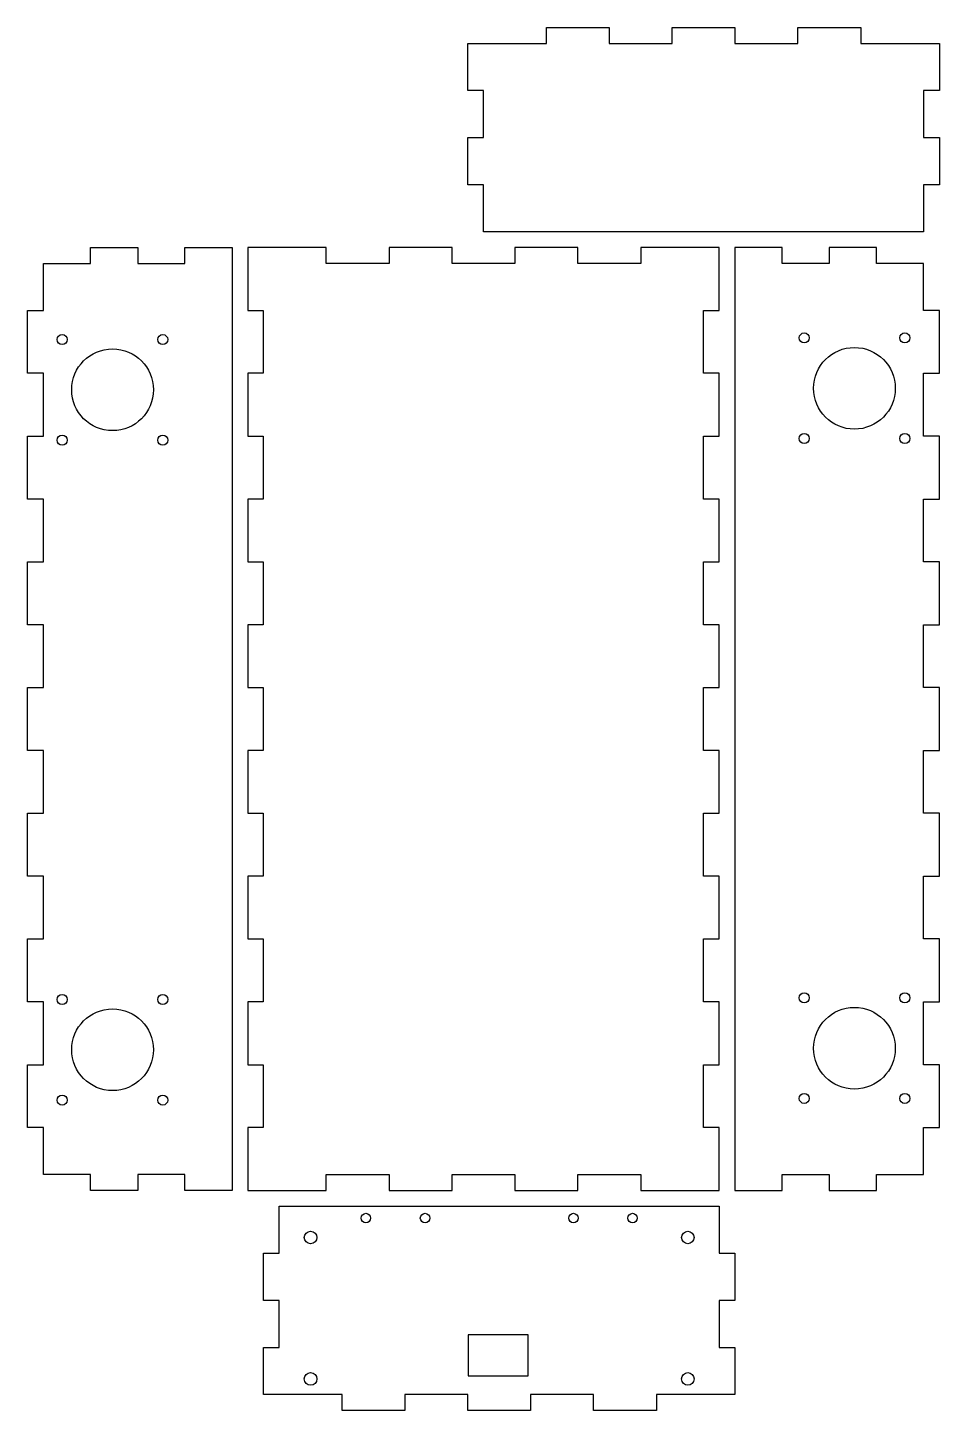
# Model space of a CAD drawing. Header units: millimetres. Extents: x 6 to 296, y 6 to 446.
import ezdxf

# ---------------------------------------------------------------- set-up
doc = ezdxf.new("R2010")
doc.units = ezdxf.units.MM
doc.layers.get('0').update_dxf_attribs({"linetype": 'CONTINUOUS'})

msp = doc.modelspace()

# ---------------------------------------------------------------- linework, layer by layer
for points in [[(251.35, 441.35), (251.35, 446.35), (271.35, 446.35), (271.35, 441.35), (296.35, 441.35), (296.35, 426.35), (291.35, 426.35), (291.35, 411.35), (296.35, 411.35), (296.35, 396.35), (291.35, 396.35), (291.35, 381.35), (151.35, 381.35), (151.35, 396.35), (146.35, 396.35), (146.35, 411.35), (151.35, 411.35), (151.35, 426.35), (146.35, 426.35), (146.35, 441.35), (171.35, 441.35), (171.35, 446.35), (191.35, 446.35), (191.35, 441.35), (211.35, 441.35), (211.35, 446.35), (231.35, 446.35), (231.35, 441.35)], [(6.35, 116.35), (11.35, 116.35), (11.35, 136.35), (6.35, 136.35), (6.35, 156.35), (11.35, 156.35), (11.35, 176.35), (6.35, 176.35), (6.35, 196.35), (11.35, 196.35), (11.35, 216.35), (6.35, 216.35), (6.35, 236.35), (11.35, 236.35), (11.35, 256.35), (6.35, 256.35), (6.35, 276.35), (11.35, 276.35), (11.35, 296.35), (6.35, 296.35), (6.35, 316.35), (11.35, 316.35), (11.35, 336.35), (6.35, 336.35), (6.35, 356.35), (11.35, 356.35), (11.35, 371.35), (26.35, 371.35), (26.35, 376.35), (41.35, 376.35), (41.35, 371.35), (56.35, 371.35), (56.35, 376.35), (71.35, 376.35), (71.35, 76.35), (56.35, 76.35), (56.35, 81.35), (41.35, 81.35), (41.35, 76.35), (26.35, 76.35), (26.35, 81.35), (11.35, 81.35), (11.35, 96.35), (6.35, 96.35)], [(101.35, 371.35), (101.35, 376.35), (76.35, 376.35), (76.35, 356.35), (81.25, 356.35), (81.25, 336.35), (76.35, 336.35), (76.35, 316.35), (81.25, 316.35), (81.25, 296.35), (76.35, 296.35), (76.35, 276.35), (81.25, 276.35), (81.25, 256.35), (76.35, 256.35), (76.35, 236.35), (81.25, 236.35), (81.25, 216.35), (76.35, 216.35), (76.35, 196.35), (81.25, 196.35), (81.25, 176.35), (76.35, 176.35), (76.35, 156.35), (81.25, 156.35), (81.25, 136.35), (76.35, 136.35), (76.35, 116.35), (81.25, 116.35), (81.25, 96.35), (76.35, 96.35), (76.35, 76.35), (101.35, 76.35), (101.35, 81.35), (121.35, 81.35), (121.35, 76.35), (141.35, 76.35), (141.35, 81.35), (161.35, 81.35), (161.35, 76.35), (181.35, 76.35), (181.35, 81.35), (201.35, 81.35), (201.35, 76.35), (226.35, 76.35), (226.35, 96.35), (221.35, 96.35), (221.35, 116.35), (226.35, 116.35), (226.35, 136.35), (221.35, 136.35), (221.35, 156.35), (226.35, 156.35), (226.35, 176.35), (221.35, 176.35), (221.35, 196.35), (226.35, 196.35), (226.35, 216.35), (221.35, 216.35), (221.35, 236.35), (226.35, 236.35), (226.35, 256.35), (221.35, 256.35), (221.35, 276.35), (226.35, 276.35), (226.35, 296.35), (221.35, 296.35), (221.35, 316.35), (226.35, 316.35), (226.35, 336.35), (221.35, 336.35), (221.35, 356.35), (226.35, 356.35), (226.35, 376.35), (201.35, 376.35), (201.35, 371.35), (181.35, 371.35), (181.35, 376.35), (161.35, 376.35), (161.35, 371.35), (141.35, 371.35), (141.35, 376.35), (121.35, 376.35), (121.35, 371.35)], [(246.35, 376.35), (231.35, 376.35), (231.35, 76.35), (246.35, 76.35), (246.35, 81.35), (261.35, 81.35), (261.35, 76.35), (276.35, 76.35), (276.35, 81.35), (291.35, 81.35), (291.35, 96.35), (296.35, 96.35), (296.35, 116.35), (291.35, 116.35), (291.35, 136.35), (296.35, 136.35), (296.35, 156.35), (291.35, 156.35), (291.35, 176.35), (296.35, 176.35), (296.35, 196.35), (291.35, 196.35), (291.35, 216.35), (296.35, 216.35), (296.35, 236.35), (291.35, 236.35), (291.35, 256.35), (296.35, 256.35), (296.35, 276.35), (291.35, 276.35), (291.35, 296.35), (296.35, 296.35), (296.35, 316.35), (291.35, 316.35), (291.35, 336.35), (296.35, 336.35), (296.35, 356.35), (291.35, 356.35), (291.35, 371.35), (276.35, 371.35), (276.35, 376.35), (261.35, 376.35), (261.35, 371.35), (246.35, 371.35)], [(81.35, 56.35), (86.35, 56.35), (86.35, 71.35), (226.35, 71.35), (226.35, 56.35), (231.35, 56.35), (231.35, 41.35), (226.35, 41.35), (226.35, 26.35), (231.35, 26.35), (231.35, 11.35), (206.35, 11.35), (206.35, 6.35), (186.35, 6.35), (186.35, 11.35), (166.35, 11.35), (166.35, 6.35), (146.35, 6.35), (146.35, 11.35), (126.35, 11.35), (126.35, 6.35), (106.35, 6.35), (106.35, 11.35), (81.35, 11.35), (81.35, 26.35), (86.35, 26.35), (86.35, 41.35), (81.35, 41.35)], [(146.51, 17.35), (165.51, 17.35), (165.51, 30.35), (146.51, 30.35)]]:
    msp.add_lwpolyline(points, close=True)
for centre, radius in [((17.31, 347.08), 1.6), ((49.31, 347.08), 1.6), ((253.39, 347.61), 1.6), ((285.39, 347.61), 1.6), ((33.35, 331.11), 13), ((269.35, 331.58), 13), ((253.39, 315.61), 1.6), ((285.39, 315.61), 1.6), ((17.31, 315.08), 1.6), ((49.31, 315.08), 1.6), ((17.31, 137.08), 1.6), ((49.31, 137.08), 1.6), ((253.39, 137.61), 1.6), ((285.39, 137.61), 1.6), ((33.35, 121.11), 13), ((269.35, 121.58), 13), ((17.31, 105.08), 1.6), ((49.31, 105.08), 1.6), ((253.39, 105.61), 1.6), ((285.39, 105.61), 1.6), ((113.95, 67.55), 1.5), ((132.75, 67.55), 1.5), ((179.95, 67.55), 1.5), ((198.75, 67.55), 1.5), ((96.35, 61.35), 2), ((216.35, 61.35), 2), ((96.35, 16.35), 2), ((216.35, 16.35), 2)]:
    msp.add_circle(centre, radius)

doc.saveas('drawing.dxf')
